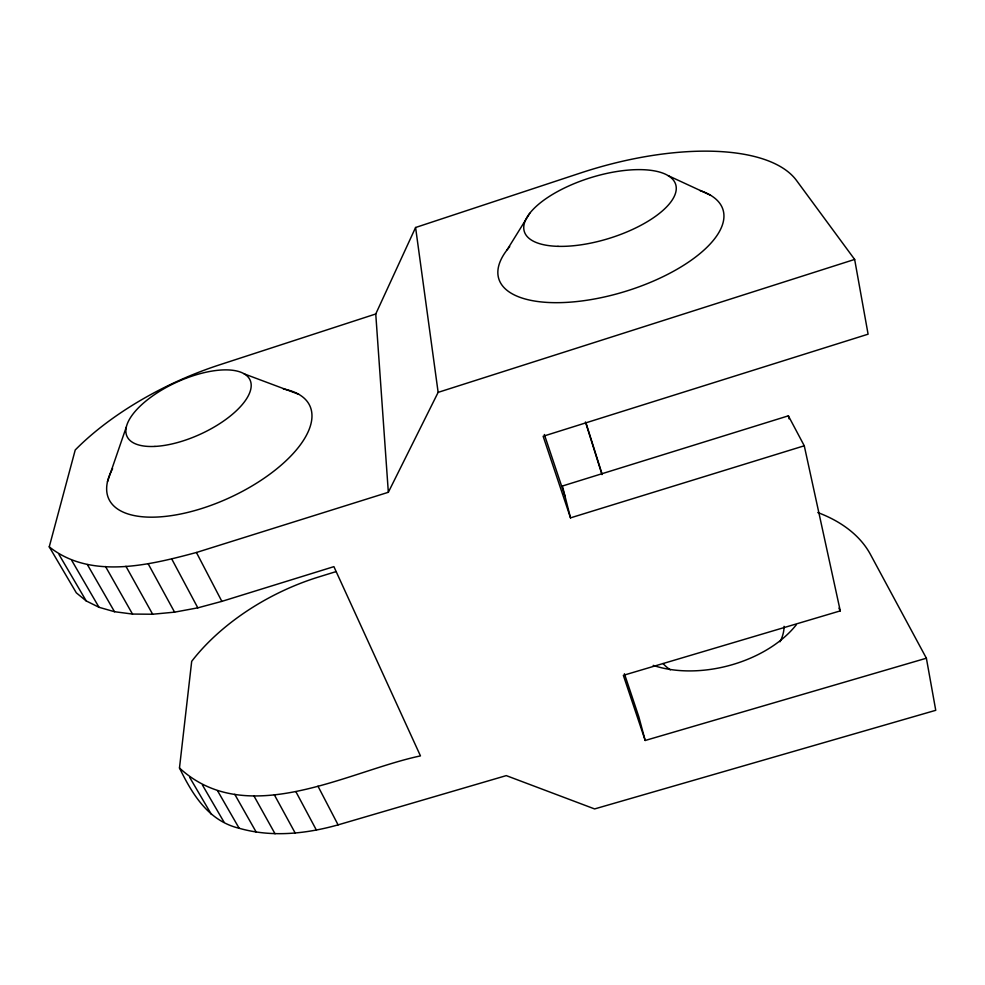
<?xml version="1.0" encoding="UTF-8"?>
<svg xmlns="http://www.w3.org/2000/svg" width="985" height="985" viewBox="0 0 985 985"><rect width="100%" height="100%" fill="white"/><g stroke="black" fill="none" stroke-linecap="round" stroke-linejoin="round"><path stroke-width="1.48" d="M817.784 512.545A166.453 104.484 -14.5 0 1 870.457 554.457L926.38 658.214L935.75 710.308L594.608 808.931L506.265 775.614L338.089 824.876C306.076 833.876 271.528 837.545 239.146 828.262C208.426 820.874 192.518 794.587 179.479 767.992L191.693 661.329A166.243 97.355 -26.7 0 1 318.45 577.05L335.971 571.632M179.479 767.992C246.976 830.343 348.259 771.058 420.46 755.901L333.903 566.646L221.859 601.367L197.813 607.843L174.579 612.153L152.65 614.234L132.495 614.061L114.506 611.71L99.005 607.289L86.224 600.936L76.337 592.847L49.25 546.847L75.229 449.973A185.278 83.343 -24.9 0 1 219.347 364.906L375.753 313.981L415.584 227.498L580.904 172.88A196.261 82.838 -17.1 0 1 796.533 180.501L854.648 259.437L868.093 334.186L543.141 436.269L570.512 517.864L804.265 445.786L840.267 610.885L623.345 675.341L645.2 740.474L926.38 658.214M107.488 481.702L126.252 427.194M49.25 546.847C90.817 579.919 149.757 564.984 196.434 552.486L388.336 492.291L438.14 392.362L415.584 227.498M507.152 249.759L529.745 213.326M438.14 392.362L854.648 259.437M804.265 445.786L788.369 415.83L562.423 486.011L570.512 517.864M244.132 373.844L298.787 394.32M668.15 175.638L710.53 195.239M59.026 554.543L86.224 600.936M189.662 777.337L211.418 814.435M71.782 560.502L99.005 607.289M202.405 784.971L224.124 822.303M87.357 564.54L114.506 611.71M217.525 790.696L239.146 828.262M105.506 566.498L132.495 614.061M234.775 794.329L256.211 832.128M125.932 566.289L152.65 614.234M253.847 795.745L275.037 833.778M148.206 563.876L174.579 612.153M274.359 794.87L295.241 833.125M171.882 559.246L197.813 607.843M295.894 791.681L316.419 830.146M196.434 552.486L221.859 601.367M317.983 786.215L338.089 824.876M838.949 608.151L840.267 610.885M544.348 434.496L565.058 496.391M624.416 673.752L638.822 716.784L645.2 740.474M585.915 422.651L601.983 473.797M585.447 421.974L601.983 474.598M788.369 415.83L789.047 418.834M375.753 313.981L388.336 492.291M283.311 388.952A110.788 49.669 -24.9 0 1 291.018 455.833A110.788 49.669 -24.9 0 1 160.432 516.842A110.788 49.669 -24.9 0 1 112.61 468.688M796.36 624.712A99.596 62.363 -14.5 0 1 653.215 665.38M784.072 626.325A65.305 42.035 -14.2 0 1 780.021 641.789M670.329 669.825A65.305 42.035 -14.2 0 1 663.053 663.533M699.941 190.524A117.301 49.324 -17.1 0 1 692.911 259.03A117.301 49.324 -17.1 0 1 546.072 302.346A117.301 49.324 -17.1 0 1 509.713 246.644M154.953 446.414A67.669 28.565 -24.6 0 0 251.138 386.797A67.669 28.565 -24.6 0 0 159.447 391.414A67.669 28.565 -24.6 0 0 154.953 446.414M558.002 246.336A79.243 31.717 -17.3 0 0 676.129 190.351A79.243 31.717 -17.3 0 0 565.932 187.285A79.243 31.717 -17.3 0 0 558.002 246.336"/></g></svg>
